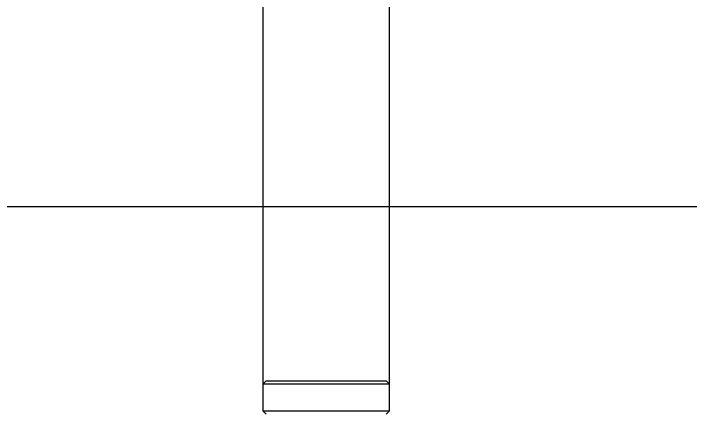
# Model space of a CAD drawing. Header units: metres. Extents: x 0 to 21025, y 0 to 14850.
# Drawn here: x 3496.2 to 3597.7, y 9090.8 to 9150.6 of the extents above; entities that cross this region are included whole.
import ezdxf

# ---------------------------------------------------------------- set-up
doc = ezdxf.new("R2010")
doc.units = ezdxf.units.M
doc.header["$LTSCALE"] = 25
doc.linetypes.add('HIDDEN2', pattern=[4.7625, 3.175, -1.5875])
doc.layers.add('SL4', color=4, linetype='Continuous')
doc.layers.add('ST1', color=7, linetype='HIDDEN2')

msp = doc.modelspace()

# ---------------------------------------------------------------- linework, layer by layer
at = {"layer": 'SL4'}
for p, q in [((3533.527, 9261.149), (3533.527, 9121.619)), ((3552.577, 9121.619), (3552.577, 9261.149)), ((2880.564, 9121.619), (4205.539, 9121.619))]:
    msp.add_line(p, q, dxfattribs=at)
at = {"layer": 'ST1'}
for p, q in [((3533.527, 9121.619), (3533.527, 9095.029)), ((3552.577, 9095.029), (3552.577, 9121.619)), ((3534.027, 9095.529), (3533.527, 9095.029)), ((3534.027, 9095.529), (3552.077, 9095.529)), ((3552.577, 9095.029), (3552.077, 9095.529)), ((3552.577, 9095.029), (3533.527, 9095.029)), ((3533.527, 9095.029), (3533.527, 9091.029)), ((3552.577, 9091.029), (3552.577, 9095.029)), ((3533.527, 9091.029), (3552.577, 9091.029)), ((3533.527, 9091.029), (3534.027, 9090.529)), ((3552.077, 9090.529), (3552.577, 9091.029))]:
    msp.add_line(p, q, dxfattribs=at)

doc.saveas('drawing.dxf')
